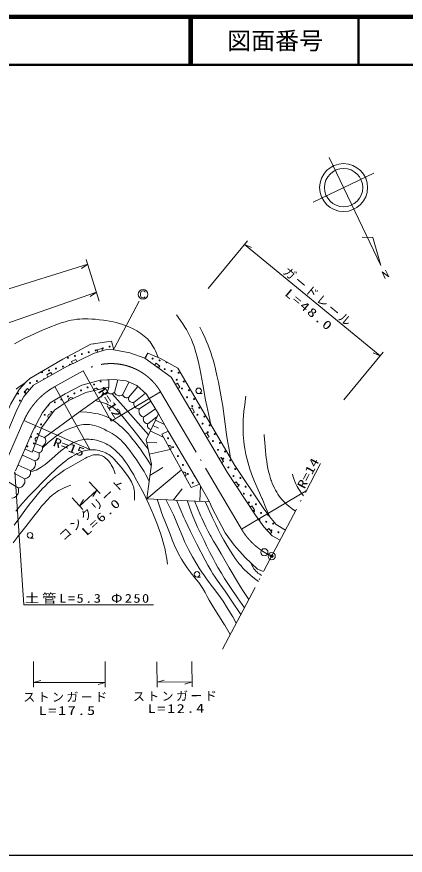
# Model space of a CAD drawing. Units: millimetres, scale not verified. Extents: x 40000 to 680000, y 20000 to 380000.
# Drawn here: x 472751 to 553761, y 205000 to 380000 of the extents above; entities that cross this region are included whole.
import ezdxf
from ezdxf.enums import TextEntityAlignment as Align

# ---------------------------------------------------------------- set-up
doc = ezdxf.new("R2010")
doc.units = ezdxf.units.MM
doc.header["$LTSCALE"] = 1000
doc.header["$PDMODE"] = 32
doc.header["$PDSIZE"] = 500
doc.linetypes.add('USER1', pattern=[18.5, 14.557377, -1.819672, 0.303279, -1.819672])
for name, color, linetype, lineweight in [('M-BGD', 7, 'Continuous', 13), ('M-BMK', 2, 'USER1', 13), ('M-BMK-SRVR', 3, 'Continuous', 13), ('M-STR-HTXT', 7, 'Continuous', 13), ('M-TTL', 2, 'Continuous', 140), ('M-TTL-BAND', 7, 'Continuous', 25), ('M-TTL-LINE', 7, 'Continuous', 50)]:
    doc.layers.add(name, color=color, linetype=linetype, lineweight=lineweight)
doc.layers.add('M-OTRS', color=6, linetype='Continuous')
doc.layers.add('M-TTL-TXT', color=7, linetype='Continuous')
doc.styles.add('ＭＳ ゴシック', font='')
doc.styles.get('ＭＳ ゴシック').set_extended_font_data('MS Gothic')

msp = doc.modelspace()

# ---------------------------------------------------------------- linework, layer by layer
at = {"layer": 'M-BGD'}
for p, q in [((493098, 301603), (493812, 304203)), ((494864, 301151), (496115, 303769)), ((496025, 300548), (497998, 302822)), ((497182, 299483), (499567, 301441)), ((510673, 301356), (511419, 301356)), ((498366, 298156), (500675, 299801)), ((499200, 296455), (501657, 298189)), ((500057, 295040), (501984, 296508)), ((501657, 295819), (503543, 294925)), ((501125, 294699), (502276, 294153)), ((478550, 292198), (477313, 292674)), ((500593, 293578), (503310, 292289)), ((478029, 290328), (476655, 290922)), ((499828, 291217), (501930, 291100)), ((477340, 288971), (476088, 289466)), ((500387, 288706), (504753, 289679)), ((476494, 287313), (473912, 288467)), ((475554, 285286), (473032, 286432)), ((499903, 279412), (507099, 285433)), ((500533, 284251), (503229, 285903)), ((474373, 283573), (472216, 284733)), ((473025, 281655), (471118, 282880)), ((510926, 278886), (511078, 282070)), ((505414, 279149), (507251, 281450)), ((475508, 271207), (476254, 271207)), ((510342, 263061), (511089, 263061))]:
    msp.add_line(p, q, dxfattribs=at)
for points in [[(499529, 322542), (499489, 322637), (499419, 322707), (499324, 322762), (499209, 322792), (499014, 322792), (498859, 322762), (498699, 322652), (498604, 322512), (498564, 322312), (498564, 321822), (498604, 321612), (498679, 321487), (498824, 321382), (499004, 321342), (499194, 321342), (499339, 321357), (499414, 321402), (499484, 321467), (499514, 321537)], [(502254, 308892), (501964, 309601), (501657, 310300), (501450, 310721), (501227, 311132), (501009, 311488), (500785, 311816), (500543, 312132), (500279, 312445), (499991, 312753), (499682, 313055), (499350, 313351), (498987, 313645), (498611, 313925), (498206, 314201), (497780, 314466), (497334, 314719), (496871, 314958), (496253, 315245), (495739, 315457), (495221, 315649), (494660, 315834), (494095, 316000), (493467, 316162), (492825, 316307), (492069, 316455), (491308, 316583), (490861, 316651), (489974, 316762), (489079, 316853), (488376, 316907), (487666, 316940), (487058, 316950), (486442, 316940), (485888, 316911), (485336, 316862), (485169, 316843), (484618, 316758), (484070, 316653), (483478, 316518), (482880, 316361), (482219, 316164), (481562, 315948), (480776, 315666), (479996, 315365), (478125, 314583), (476751, 313979), (475384, 313355), (474458, 312912), (473542, 312452), (472257, 311759)], [(513240, 294889), (512798, 296839), (512375, 298793), (512138, 299979), (511549, 303274), (510938, 306577), (510732, 307535), (510507, 308490), (510323, 309198), (510111, 309951), (509876, 310709), (509650, 311374), (509405, 312032), (509163, 312625), (508903, 313210), (508425, 314164), (508116, 314711), (507790, 315249), (507356, 315920), (506904, 316581), (506030, 317806)], [(517353, 287884), (517017, 289701), (516701, 291520), (516502, 292793), (515725, 298695), (515538, 299867), (515330, 301036), (514790, 303762), (514503, 305106), (514194, 306456), (513957, 307409), (513699, 308366), (513464, 309162), (513208, 309961), (512961, 310667), (512695, 311366), (512654, 311468), (512351, 312195), (512024, 312923), (511473, 314077), (510903, 315224), (510894, 315242)], [(414267, 286078), (415120, 287061), (419886, 284371), (435483, 275261), (436813, 274723), (438979, 274107), (443620, 274017), (459062, 279265), (463578, 282718), (465976, 286493), (469846, 295452), (471521, 299185), (473273, 302181), (474720, 303838), (475443, 304510), (482366, 308514), (488220, 311661), (492504, 312294), (492996, 310457)], [(468685, 288440), (472811, 298074), (474216, 300727), (476251, 303144), (482940, 306893), (488774, 309732), (491433, 310530), (492996, 310457), (496301, 309833), (499482, 308743), (504929, 304802), (516609, 284933), (522522, 275945), (524242, 273556), (526041, 271650), (527681, 270762)], [(490620, 310286), (490476, 310765), (489518, 310477), (489662, 309998)], [(528773, 272830), (526843, 274053), (525439, 275710), (524159, 277509), (518261, 286338), (506321, 306670), (502708, 308703), (500109, 309784), (499482, 308743)], [(485267, 308026), (485049, 308475), (484149, 308038), (484368, 307588)], [(502316, 306693), (502609, 307098), (501799, 307684), (501505, 307279)], [(480115, 305310), (479870, 305746), (478998, 305257), (479242, 304821)], [(524212, 264194), (522987, 264736), (520404, 267116), (518119, 269711), (516221, 272324), (513513, 277412), (512936, 278769), (510883, 282417), (504342, 293504), (502289, 297152), (499801, 301234), (497760, 303032), (495529, 304032), (492964, 304287), (490143, 304151), (486322, 303085), (482829, 301300), (479734, 299419), (478098, 297372), (476193, 293742), (472515, 285238)], [(474544, 303637), (473787, 303130), (473035, 302601), (472589, 302265)], [(491959, 304239), (491974, 302663), (487146, 301565), (483474, 299818), (480606, 297913), (477895, 294226), (475994, 289158), (474473, 289764)], [(490143, 304151), (491959, 304239), (491974, 302663)], [(506332, 302414), (506763, 302668), (506257, 303530), (505826, 303277)], [(475351, 302075), (474968, 302397), (474324, 301632), (474707, 301310)], [(478550, 292198), (485549, 297301), (491662, 301718), (491974, 302663)], [(488750, 301930), (488763, 302051), (488800, 302159), (488869, 302287), (488963, 302370), (489069, 302430), (489221, 302465), (489343, 302457), (489463, 302423), (489583, 302337), (489663, 302255), (489725, 302151)], [(493095, 301603), (492982, 301500), (492867, 301415), (492665, 301330), (492496, 301304), (492352, 301305), (492188, 301332), (492044, 301387), (491888, 301472), (491770, 301579), (491665, 301717)], [(500208, 292765), (498059, 295158), (494916, 298739), (492672, 301311)], [(494859, 301153), (494696, 301048), (494534, 300968), (494265, 300905), (494049, 300908), (493869, 300940), (493671, 301010), (493503, 301109), (493327, 301248), (493203, 301407), (493103, 301602)], [(496022, 300549), (495891, 300503), (495765, 300473), (495566, 300473), (495415, 300510), (495295, 300562), (495167, 300643), (495066, 300740), (494966, 300866), (494905, 300997), (494866, 301150)], [(483563, 299860), (483550, 299981), (483562, 300095), (483601, 300235), (483674, 300337), (483766, 300419), (483905, 300485), (484027, 300504), (484152, 300497), (484287, 300440), (484383, 300378), (484466, 300290)], [(489112, 299875), (489854, 299691), (490595, 299485), (491034, 299344), (491472, 299182), (491817, 299034), (492160, 298865), (492229, 298828), (492541, 298645), (492843, 298444), (493159, 298209), (493472, 297950), (493811, 297642), (494147, 297309), (494540, 296886), (494929, 296439), (495756, 295421), (497225, 293550), (498663, 291688), (500159, 289732)], [(497179, 299486), (497012, 299473), (496856, 299478), (496626, 299541), (496463, 299631), (496340, 299729), (496217, 299863), (496131, 300007), (496054, 300184), (496025, 300356), (496028, 300545)], [(498363, 298159), (498174, 298164), (497999, 298186), (497746, 298282), (497574, 298402), (497445, 298526), (497322, 298691), (497241, 298862), (497174, 299071), (497160, 299267), (497185, 299480)], [(525510, 275626), (524717, 277523), (523901, 279422), (523857, 279523), (523085, 281256), (522327, 283005), (521897, 284080), (521618, 284841), (521358, 285608), (521123, 286363), (520907, 287124), (520715, 287871), (520544, 288623), (520296, 289921), (520184, 290654), (520092, 291390), (520021, 292117), (519971, 292846), (519941, 293555), (519931, 294274), (519931, 294374), (519946, 295122), (519980, 295880), (520044, 296766), (520128, 297662), (520281, 298994), (520454, 300326), (520516, 300783)], [(500806, 286345), (499940, 287680), (499058, 289002), (498539, 289749), (498014, 290477), (497472, 291193), (496987, 291803), (496487, 292399), (496016, 292931), (495529, 293449), (494637, 294322), (494200, 294713), (493741, 295096), (493333, 295411), (492915, 295709), (492538, 295955), (492143, 296188), (491775, 296383), (491399, 296559), (491381, 296567), (490998, 296722), (490607, 296858), (490172, 296987), (489730, 297097), (489213, 297203), (488690, 297289), (488029, 297375), (487352, 297442), (485892, 297549)], [(499198, 296459), (499006, 296518), (498833, 296591), (498601, 296763), (498458, 296935), (498362, 297099), (498283, 297303), (498249, 297502), (498240, 297735), (498282, 297940), (498368, 298152)], [(509370, 297246), (509801, 297500), (509295, 298362), (508864, 298108)], [(479379, 296245), (479310, 296345), (479267, 296452), (479235, 296593), (479252, 296717), (479293, 296833), (479385, 296958), (479483, 297032), (479596, 297085), (479743, 297098), (479857, 297089), (479972, 297051)], [(500055, 295044), (499883, 295080), (499727, 295130), (499512, 295261), (499375, 295401), (499279, 295536), (499194, 295707), (499149, 295878), (499123, 296080), (499144, 296261), (499202, 296452)], [(512924, 278790), (499903, 279412), (500846, 286647), (499715, 291726), (502289, 297152)], [(478131, 290025), (479241, 291068), (479739, 291505), (480259, 291934), (480728, 292296), (481209, 292642), (481651, 292936), (482111, 293218), (482874, 293630), (483333, 293844), (483811, 294045), (484869, 294429), (485379, 294589), (485894, 294729), (486276, 294814), (486659, 294878), (487270, 294929), (487595, 294923), (487919, 294897), (488271, 294846), (488621, 294775), (489009, 294674), (489404, 294550), (489862, 294383), (490316, 294195), (490978, 293892), (491566, 293599), (492139, 293291), (492619, 293012), (493085, 292717), (493487, 292441), (493884, 292143), (494228, 291861), (494566, 291557), (494687, 291441), (495024, 291086), (495346, 290718), (495735, 290237), (496115, 289735), (497006, 288487), (497761, 287426), (498498, 286357), (498903, 285727), (499292, 285077), (499664, 284417), (500381, 283078)], [(500734, 293880), (500594, 293912), (500468, 293955), (500295, 294065), (500185, 294180), (500108, 294291), (500042, 294432), (500008, 294571), (499989, 294736), (500009, 294883), (500059, 295037)], [(476804, 291317), (476710, 291395), (476640, 291486), (476570, 291613), (476553, 291737), (476561, 291860), (476616, 292005), (476690, 292103), (476785, 292184), (476922, 292237), (477034, 292259), (477155, 292254)], [(510883, 282417), (509150, 281721), (502986, 292875), (504342, 293504)], [(502986, 292875), (504342, 293504), (510883, 282417), (509150, 281721)], [(512408, 292078), (512839, 292332), (512333, 293194), (511902, 292940)], [(530878, 276815), (530185, 277330), (529507, 277859), (529102, 278199), (528712, 278553), (528347, 278918), (528052, 279243), (527766, 279590), (527488, 279958), (527220, 280347), (526963, 280756), (526718, 281185), (526480, 281643), (526259, 282110), (526045, 282613), (525850, 283123), (525762, 283371), (525583, 283926), (525424, 284485), (525269, 285106), (525131, 285741), (524994, 286477), (524875, 287227), (524830, 287543), (524706, 288524), (524602, 289506), (524470, 291039), (524357, 292574), (524340, 292813)], [(504203, 265734), (504040, 266821), (503857, 267905), (503774, 268337), (503617, 269059), (503441, 269777), (503228, 270558), (502992, 271343), (502704, 272228), (502397, 273107), (502095, 273925), (501678, 274997), (501244, 276062), (500768, 277173), (500270, 278286), (499724, 279453), (499155, 280622), (498887, 281159), (498145, 282542), (497377, 283931), (497132, 284370), (496633, 285225), (496118, 286070), (495748, 286640), (495357, 287207), (495012, 287673), (494650, 288128), (494309, 288525), (493945, 288918), (493924, 288940), (493579, 289276), (493220, 289597), (492863, 289891), (492493, 290169), (492128, 290419), (491751, 290652), (491381, 290858), (490993, 291051), (490614, 291217), (490225, 291365), (490177, 291381), (489789, 291505), (489394, 291611), (489005, 291694), (488602, 291759), (488219, 291802), (487825, 291824), (487453, 291826), (487084, 291807), (486418, 291718), (486059, 291642), (485696, 291544), (485331, 291423), (484962, 291280), (484582, 291111), (484199, 290918), (483789, 290687), (483386, 290437), (482931, 290129), (482485, 289802), (481941, 289376), (481409, 288932), (480846, 288442), (479977, 287669), (479099, 286914), (478668, 286570), (478227, 286245), (477859, 285996), (477473, 285759), (477128, 285571), (476764, 285396), (476528, 285296), (476091, 285134), (475645, 284990), (475606, 284979)], [(478549, 292193), (478656, 292017), (478738, 291843), (478799, 291554), (478790, 291325), (478752, 291134), (478673, 290924), (478564, 290748), (478412, 290564), (478240, 290436), (478030, 290333)], [(504285, 290525), (504405, 290545), (504520, 290540), (504662, 290510), (504767, 290443), (504855, 290357), (504930, 290221), (504956, 290101), (504957, 289976), (504908, 289837), (504851, 289738), (504769, 289649)], [(497325, 279141), (497326, 279801), (497307, 280455), (497278, 280842), (497228, 281233), (497150, 281626), (497066, 281936), (496960, 282250), (496823, 282585), (496667, 282914), (496469, 283280), (496251, 283640), (495959, 284078), (495641, 284517), (494495, 285974), (493976, 286629), (493443, 287271), (493148, 287594), (492839, 287903), (492573, 288141), (492286, 288372), (492230, 288414), (491936, 288611), (491621, 288796), (491295, 288965), (490959, 289116), (490615, 289248), (490264, 289362), (489908, 289456), (489548, 289530), (489195, 289582), (488842, 289614), (488188, 289618), (487839, 289590), (487493, 289541), (487131, 289469), (486773, 289377), (486391, 289257), (486013, 289117), (485604, 288942), (485201, 288748), (484760, 288512), (484319, 288252), (483499, 287713), (482949, 287312), (482418, 286900), (481841, 286425), (481275, 285932), (480600, 285315), (479934, 284678), (478180, 282933), (476624, 281355), (475092, 279773), (474688, 279334), (473962, 278511), (473251, 277674), (472562, 276832)], [(477338, 288966), (477405, 288781), (477449, 288601), (477451, 288318), (477399, 288104), (477327, 287932), (477213, 287750), (477077, 287605), (476899, 287461), (476713, 287373), (476496, 287317)], [(478027, 290325), (478082, 290173), (478119, 290027), (478121, 289795), (478079, 289620), (478020, 289479), (477928, 289330), (477816, 289211), (477671, 289093), (477519, 289021), (477342, 288974)], [(493302, 284596), (493072, 285196), (492823, 285787), (492655, 286138), (492464, 286489), (492289, 286770), (492097, 287041), (491937, 287240), (491730, 287468), (491506, 287684), (491277, 287879), (491036, 288055), (490802, 288202), (490563, 288329), (490336, 288427), (490106, 288505), (489958, 288543), (489734, 288583), (489508, 288602), (489264, 288602), (489018, 288581), (488753, 288537), (488477, 288470), (488164, 288370), (487850, 288249), (487460, 288073), (487071, 287875), (485494, 286963), (484035, 286151), (482656, 285360), (482573, 285309), (481997, 284909), (481424, 284486), (480854, 284042), (480290, 283575), (479731, 283086), (479186, 282582), (478647, 282057), (478116, 281511), (477261, 280569), (476693, 279895), (476135, 279202), (475463, 278331), (474808, 277449), (473382, 275460), (472219, 273864)], [(476491, 287308), (476580, 287088), (476642, 286875), (476657, 286535), (476604, 286276), (476525, 286067), (476397, 285843), (476240, 285663), (476033, 285482), (475814, 285368), (475556, 285291)], [(515446, 286910), (515877, 287164), (515371, 288026), (514940, 287772)], [(475551, 285281), (475598, 285066), (475621, 284861), (475581, 284547), (475493, 284317), (475387, 284137), (475234, 283952), (475062, 283812), (474844, 283679), (474625, 283608), (474376, 283578)], [(474370, 283569), (474421, 283325), (474444, 283094), (474397, 282740), (474294, 282482), (474174, 282280), (474000, 282073), (473804, 281917), (473557, 281769), (473309, 281692), (473029, 281660)], [(507367, 284947), (507487, 284968), (507601, 284963), (507744, 284933), (507849, 284865), (507937, 284779), (508012, 284644), (508038, 284524), (508039, 284399), (507989, 284260), (507933, 284161), (507851, 284072)], [(532556, 279993), (532113, 280591), (531682, 281206), (531440, 281584), (531210, 281979), (531073, 282243), (530898, 282621), (530736, 283017), (530531, 283591), (530342, 284184), (530235, 284530)], [(484003, 282242), (483265, 281947), (482528, 281630), (482088, 281420), (481659, 281193), (481522, 281114), (481153, 280886), (480795, 280641), (480425, 280361), (480058, 280059), (479674, 279714), (479293, 279346), (478869, 278904), (478457, 278446), (477932, 277826), (477421, 277191), (476297, 275745), (474604, 273598), (472934, 271448), (472814, 271287), (472016, 270201)], [(518643, 281841), (519061, 282116), (518511, 282951), (518093, 282676)], [(473022, 281649), (473093, 281396), (473134, 281153), (473108, 280776), (473018, 280497), (472905, 280275), (472736, 280044), (472540, 279866), (472289, 279692), (472033, 279593), (471739, 279540)], [(502056, 279309), (502437, 278079), (502841, 276846), (502873, 276752), (503227, 275764), (503599, 274782), (504709, 271984), (505174, 270805), (505660, 269624), (505870, 269150), (506170, 268519), (506493, 267887), (507096, 266817), (507471, 266203), (507869, 265591), (508272, 265007), (508698, 264426), (509115, 263889), (509919, 262919), (510712, 261931), (510999, 261537), (511285, 261106), (511561, 260656), (512011, 259854), (512449, 259033), (512879, 258241), (513285, 257539), (513714, 256840), (514913, 254984), (516094, 253119), (516166, 252999), (517268, 251045)], [(518537, 253447), (517780, 254767), (517007, 256076), (516513, 256875), (516003, 257662), (515780, 257993), (515229, 258777), (514662, 259549), (512455, 262479), (511879, 263285), (511314, 264111), (510793, 264906), (510284, 265720), (509395, 267251), (508969, 268032), (508557, 268832), (508150, 269668), (507760, 270513), (507451, 271218), (506275, 274058), (505849, 275048), (505404, 276030), (504861, 277164), (504301, 278290), (503827, 279225)], [(506090, 279117), (506840, 277310), (507608, 275511), (507854, 274954), (508405, 273744), (508977, 272533), (510277, 269931), (512052, 266587), (512617, 265542), (513200, 264509), (513664, 263741), (514105, 263063), (514569, 262387), (516191, 260115), (517587, 258051), (519478, 255229)], [(520220, 256635), (518779, 258736), (517355, 260848), (516799, 261690), (516099, 262771), (515412, 263871), (514713, 265046), (514194, 265969), (513693, 266902), (513015, 268217), (512350, 269551), (511799, 270673), (511123, 272058), (510467, 273450), (509867, 274812), (509491, 275737), (509134, 276670), (508290, 279012)], [(509837, 278938), (510450, 277428), (511082, 275926), (511331, 275358), (511750, 274440), (512191, 273520), (512620, 272673), (513067, 271835), (513212, 271572), (513787, 270568), (514384, 269565), (515394, 267889), (516243, 266452), (517079, 264996), (517267, 264666), (518783, 262032), (519395, 261036), (520024, 260051), (521133, 258363)], [(523140, 262164), (522348, 262774), (521562, 263406), (520737, 264130), (520320, 264531), (519917, 264948), (519522, 265385), (519136, 265844), (518693, 266410), (518300, 266953), (517918, 267515), (517185, 268672), (516558, 269718), (515945, 270783), (515268, 272018), (514759, 273001), (514262, 274004), (513577, 275448), (512050, 278832)], [(521938, 276833), (522356, 277107), (521806, 277943), (521388, 277668)], [(525607, 272110), (525971, 272453), (525284, 273180), (524920, 272837)], [(523786, 263387), (523407, 263637), (523043, 263902), (522781, 264127), (522588, 264323), (522410, 264534), (522216, 264797), (522032, 265083), (521781, 265523), (521541, 265986), (521462, 266141)]]:
    msp.add_lwpolyline(points, dxfattribs=at)
for centre, radius in [((499089, 322067), 1000), ((487770, 309985), 100), ((489218, 310376), 100), ((490666, 310767), 100), ((492114, 311157), 100), ((483425, 308812), 100), ((484873, 309203), 100), ((486321, 309594), 100), ((501071, 308658), 100), ((502523, 308281), 100), ((479472, 306191), 100), ((480920, 306582), 100), ((482368, 306973), 100), ((503598, 306452), 100), ((478023, 305800), 100), ((505050, 306075), 100), ((506502, 305699), 100), ((475518, 303570), 100), ((476966, 303961), 100), ((488877, 303252), 100), ((490243, 303873), 100), ((506125, 304247), 100), ((507577, 303870), 100), ((473013, 301340), 100), ((474461, 301731), 100), ((484781, 301390), 100), ((486146, 302011), 100), ((487512, 302632), 100), ((507200, 302418), 100), ((508652, 302041), 100), ((510673, 301930), 574), ((473404, 299892), 100), ((480684, 299528), 100), ((482050, 300149), 100), ((483415, 300770), 100), ((508275, 300589), 100), ((509727, 300212), 100), ((479939, 297542), 100), ((509350, 298760), 100), ((510802, 298384), 100), ((478574, 296921), 100), ((510425, 296932), 100), ((511877, 296555), 100), ((477829, 294935), 100), ((511500, 295103), 100), ((512952, 294726), 100), ((475718, 292328), 100), ((477084, 292949), 100), ((512575, 293274), 100), ((514027, 292897), 100), ((476339, 290963), 100), ((504314, 292024), 100), ((513650, 291445), 100), ((515102, 291069), 100), ((474973, 290342), 100), ((505340, 290167), 100), ((514725, 289617), 100), ((516177, 289240), 100), ((506366, 288310), 100), ((515800, 287788), 100), ((517252, 287411), 100), ((507392, 286454), 100), ((516875, 285959), 100), ((518327, 285582), 100), ((508417, 284597), 100), ((517950, 284130), 100), ((519402, 283754), 100), ((509443, 282740), 100), ((519025, 282302), 100), ((520477, 281925), 100), ((520100, 280473), 100), ((521552, 280096), 100), ((521175, 278644), 100), ((522627, 278267), 100), ((522250, 276815), 100), ((523702, 276438), 100), ((524777, 274610), 100), ((526229, 274233), 100), ((475508, 271781), 574), ((525852, 272781), 100), ((527304, 272404), 100), ((510342, 263635), 574)]:
    msp.add_circle(centre, radius, dxfattribs=at)
for centre, start, end in [((488827, 311824), 235.08402, 321.724), ((499620, 309035), 258.16877, 39.74475), ((503975, 307904), 102.02181, 19.24029), ((483816, 307364), 2.52536, 229.36164), ((502146, 306829), 317.50809, 150.72598), ((474070, 303179), 304.53058, 329.52504), ((478414, 304352), 31.66084, 206.88078), ((490864, 302508), 301.09804, 264.5226), ((479318, 298908), 234.29345, 48.42757), ((476463, 294314), 257.86399, 46.77389), ((508833, 286038), 168.81649, 252.25696), ((509859, 284182), 129.13047, 291.94298), ((510885, 282325), 93.95022, 142.41169), ((523325, 274987), 238.6284, 192.87937), ((525154, 276062), 109.16057, 321.71236)]:
    msp.add_arc(centre, 100, start, end, dxfattribs=at)
at = {"layer": 'M-BMK'}
for p, q in [((480672, 302798), (486562, 306090)), ((502758, 301701), (519597, 273089)), ((469649, 285184), (474242, 295705)), ((515657, 247993), (536119, 286739))]:
    msp.add_line(p, q, dxfattribs=at)
for centre, radius, start, end in [((492416, 295614), 12000, 30.47721, 119.19751), ((487989, 289704), 15000, 119.19751, 156.41703), ((531662, 280189), 14000, 210.47721, 238.67678), ((531662, 280189), 14000, 238.67678, 245.77327)]:
    msp.add_arc(centre, radius, start, end, dxfattribs=at)
at = {"layer": 'M-BMK-SRVR'}
for p, q in [((548695, 328118), (537880, 350658)), ((534597, 341319), (547219, 347375)), ((547001, 333960), (544765, 333997)), ((548695, 328118), (547001, 333960)), ((550318, 325742), (548927, 326791)), ((548927, 326791), (549604, 325398)), ((549651, 327134), (550318, 325742))]:
    msp.add_line(p, q, dxfattribs=at)
for centre, radius in [((540908, 344347), 5000), ((540908, 344347), 4000), ((524384, 268230), 750), ((525917, 267422), 750)]:
    msp.add_circle(centre, radius, dxfattribs=at)
at = {"layer": 'M-OTRS'}
msp.add_point((525917, 267422), dxfattribs=at)
at = {"layer": 'M-STR-HTXT'}
for p, q in [((512699, 323288), (520881, 333244)), ((520246, 332472), (548509, 309245)), ((520246, 332472), (521679, 331852)), ((489936, 320673), (487232, 329335)), ((423412, 308321), (487544, 328336)), ((487544, 328336), (486241, 327477)), ((467651, 314967), (489358, 322523)), ((489358, 322523), (488083, 321623)), ((498273, 320668), (493027, 310758)), ((540961, 300062), (549144, 310018)), ((548509, 309245), (547076, 309865)), ((486562, 306090), (492416, 295614)), ((480672, 302798), (487989, 289704)), ((502758, 301701), (492416, 295614)), ((474242, 295705), (487989, 289704)), ((487848, 282926), (490124, 280475)), ((485864, 277885), (489444, 281208)), ((489444, 281208), (488638, 279871)), ((519597, 273089), (533110, 281041)), ((484269, 279603), (486545, 277152)), ((485864, 277885), (486670, 279221)), ((476265, 245442), (476265, 240045)), ((491195, 245442), (491195, 240045)), ((501970, 245398), (502018, 240098)), ((509260, 245464), (509308, 240163)), ((502009, 241098), (503505, 241542)), ((476265, 241045), (477765, 241476)), ((476265, 241045), (491195, 241045)), ((491195, 241045), (489695, 240613)), ((502009, 241098), (509299, 241163)), ((509299, 241163), (507803, 240719))]:
    msp.add_line(p, q, dxfattribs=at)
msp.add_lwpolyline([(472357, 285044), (474221, 257293), (501287, 257293)], dxfattribs=at)
at = {"layer": 'M-TTL'}
msp.add_line((680000, 380000), (40000, 380000), dxfattribs=at)
at = {"layer": 'M-TTL-BAND'}
msp.add_line((40000, 205000), (579000, 205000), dxfattribs=at)
at = {"layer": 'M-TTL-LINE'}
for p, q in [((508747, 380000), (508747, 370000)), ((509247, 380000), (509247, 370000)), ((543997, 380000), (543997, 370000)), ((40000, 370000), (680000, 370000))]:
    msp.add_line(p, q, dxfattribs=at)

# ---------------------------------------------------------------- texts
at = {"layer": 'M-STR-HTXT', "style": 'ＭＳ ゴシック', "width": 1.35}
for s, rotation, p in [('R=12', 302.087, (489137, 301507)), ('R=15', 339.444, (479960, 289994)), ('R=14', 62.161, (533231, 281067))]:
    msp.add_text(s, height=1833, rotation=rotation, dxfattribs=at).set_placement(p, align=Align.BOTTOM_LEFT)
at = {"layer": 'M-STR-HTXT', "char_height": 1833, "attachment_point": 7, "style": 'ＭＳ ゴシック'}
for s, insert, rotation in [('\\T1.2;ガードレール', (528059, 326451), 320.194), ('\\T1.2;\\W1.35;L=48.0', (528466, 321966), 320.194), ('\\T1.2;\\W1.35;L=48.0', (528466, 321966), 320.194), ('\\T1.2;コンクリート', (482676, 270405), 42.879), ('\\T1.2;\\W1.35;L=6.0', (487354, 271519), 42.879), ('\\T1.2;\\W1.35;L=6.0', (487354, 271519), 42.879), ('\\T1.2;ストンガード', (496967, 237096), 0.517), ('\\T1.2;\\W1.35;L=12.4', (500066, 234629), 0.517), ('\\T1.2;\\W1.35;L=12.4', (500066, 234629), 0.517)]:
    msp.add_mtext(s, dxfattribs=dict(at, insert=insert, rotation=rotation))
for s, insert in [('\\T1.2;\\W1.2;土管L=5.3\\~Φ250', (474421, 257493)), ('\\T1.2;ストンガード', (474089, 236977)), ('\\T1.2;\\W1.35;L=17.5', (477306, 234248)), ('\\T1.2;\\W1.35;L=17.5', (477306, 234248))]:
    msp.add_mtext(s, dxfattribs=dict(at, insert=insert))
at = {"layer": 'M-TTL-TXT', "style": 'ＭＳ ゴシック'}
msp.add_text('図面番号', height=3666, dxfattribs=at).set_placement((526622, 375000), align=Align.MIDDLE_CENTER)

doc.saveas('drawing.dxf')
